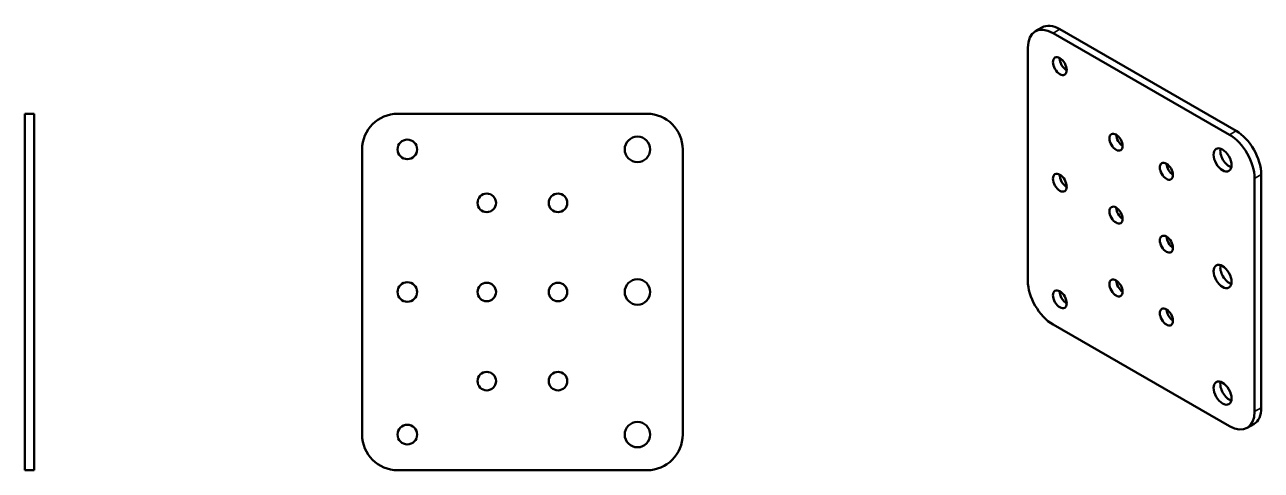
# Model space of a CAD drawing. Header units: millimetres. Extents: x 43 to 390, y 123 to 248.
import ezdxf

# ---------------------------------------------------------------- set-up
doc = ezdxf.new("R2010")
doc.units = ezdxf.units.MM
doc.layers.add('Visible (ANSI)', color=7, linetype='Continuous', lineweight=50)
doc.layers.add('Visible Narrow (ANSI)', color=7, linetype='Continuous', lineweight=35)

msp = doc.modelspace()

# ---------------------------------------------------------------- linework, layer by layer
at = {"layer": 'Visible (ANSI)'}
for p, q in [((328.68, 247.34), (326.8, 246.26)), ((333.67, 246.85), (383.17, 218.35)), ((331.79, 245.77), (381.29, 217.26)), ((324.72, 176.26), (324.72, 241.66)), ((43.12, 213.14), (43.12, 223.14)), ((45.78, 223.14), (43.12, 223.14)), ((45.78, 223.14), (45.78, 213.14)), ((147.82, 223.14), (217.82, 223.14)), ((43.12, 213.14), (43.12, 133.14)), ((45.78, 213.14), (45.78, 133.14)), ((137.82, 133.14), (137.82, 213.14)), ((227.82, 213.14), (227.82, 133.14)), ((388.36, 205.02), (388.36, 139.61)), ((390.24, 206.1), (390.24, 140.69)), ((381.29, 135.51), (331.79, 164.01)), ((388.16, 136.1), (386.28, 135.02)), ((43.12, 123.14), (43.12, 133.14)), ((45.78, 133.14), (45.78, 123.14)), ((43.12, 123.14), (45.78, 123.14)), ((217.82, 123.14), (147.82, 123.14))]:
    msp.add_line(p, q, dxfattribs=at)
for centre, radius in [((150.52, 213.14), 2.75), ((215.12, 213.14), 3.57), ((172.82, 198.14), 2.6), ((192.82, 198.14), 2.6), ((150.52, 173.14), 2.75), ((172.82, 173.14), 2.6), ((192.82, 173.14), 2.6), ((215.12, 173.14), 3.57), ((172.82, 148.14), 2.6), ((192.82, 148.14), 2.6), ((150.52, 133.14), 2.75), ((215.12, 133.14), 3.57)]:
    msp.add_circle(centre, radius, dxfattribs=at)
for centre, start, end in [((147.82, 213.14), 90, 180), ((217.82, 213.14), 0, 90), ((147.82, 133.14), 180, 270), ((217.82, 133.14), 270, 0)]:
    msp.add_arc(centre, 10, start, end, dxfattribs=at)
for centre, major_axis, start_param, end_param in [((331.79, 237.59), (-4.99, 8.67), 5.499721, 7.070517), ((333.67, 238.67), (-4.99, 8.67), 5.499721, 6.283185), ((335.58, 237.57), (1.37, -2.38), 3.891861, 5.532917), ((351.35, 216.23), (1.3, -2.25), 3.947085, 5.477693), ((381.29, 209.09), (4.99, -8.67), 0.787332, 2.358128), ((383.17, 210.17), (-4.99, 8.67), 3.928925, 5.499721), ((381.26, 211.27), (1.78, -3.09), 3.69483, 5.729948), ((365.49, 208.09), (1.3, -2.25), 3.947085, 5.477693), ((335.58, 204.87), (1.37, -2.38), 3.891861, 5.532917), ((351.35, 195.79), (1.3, -2.25), 3.947085, 5.477693), ((365.49, 187.65), (1.3, -2.25), 3.947085, 5.477693), ((381.26, 178.57), (1.78, -3.09), 3.69483, 5.729948), ((331.79, 172.19), (-4.99, 8.67), 0.787332, 2.358128), ((351.35, 175.35), (1.3, -2.25), 3.947085, 5.477693), ((335.58, 172.17), (1.37, -2.38), 3.891861, 5.532917), ((365.49, 167.21), (1.3, -2.25), 3.947085, 5.477693), ((381.26, 145.87), (1.78, -3.09), 3.69483, 5.729948), ((381.29, 143.68), (4.99, -8.67), 5.499721, 7.070517), ((383.17, 144.77), (4.99, -8.67), 0, 0.787332)]:
    msp.add_ellipse(centre, major_axis=major_axis, ratio=0.578093, start_param=start_param, end_param=end_param, dxfattribs=at)
for centre, major_axis in [((333.7, 236.49), (-1.37, 2.38)), ((349.47, 215.15), (-1.3, 2.25)), ((379.38, 210.19), (-1.78, 3.09)), ((363.61, 207), (-1.3, 2.25)), ((333.7, 203.79), (-1.37, 2.38)), ((349.47, 194.71), (-1.3, 2.25)), ((363.61, 186.57), (-1.3, 2.25)), ((379.38, 177.49), (-1.78, 3.09)), ((333.7, 171.09), (-1.37, 2.38)), ((349.47, 174.27), (-1.3, 2.25)), ((363.61, 166.13), (-1.3, 2.25)), ((379.38, 144.78), (-1.78, 3.09))]:
    msp.add_ellipse(centre, major_axis=major_axis, ratio=0.578093, dxfattribs=at)
at = {"layer": 'Visible Narrow (ANSI)'}
for p, q in [((331.79, 245.77), (333.67, 246.85)), ((383.17, 218.35), (381.29, 217.26)), ((388.36, 205.02), (390.24, 206.1)), ((390.24, 140.69), (388.36, 139.61))]:
    msp.add_line(p, q, dxfattribs=at)

doc.saveas('drawing.dxf')
